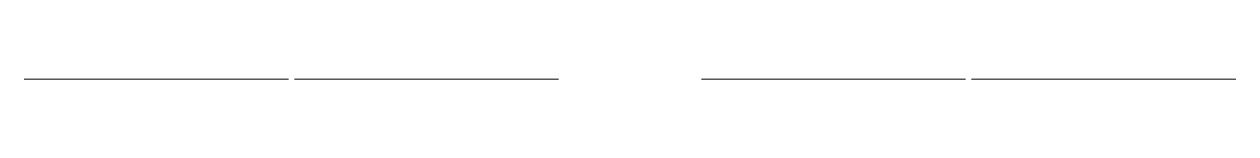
# Model space of a CAD drawing. Header units: millimetres. Extents: x 4137 to 6698, y 1400 to 3585.
# Drawn here: x 4724 to 4802.9, y 2550.9 to 2550.9 of the extents above; entities that cross this region are included whole.
import ezdxf

# ---------------------------------------------------------------- set-up
doc = ezdxf.new("R2010")
doc.units = ezdxf.units.MM
doc.layers.add('000-PI-Oprema', color=30, linetype='Continuous', lineweight=5)

msp = doc.modelspace()

# ---------------------------------------------------------------- linework, layer by layer
at = {"layer": '000-PI-Oprema', "color": 0, "lineweight": 0}
for p, q in [((4728.809, 2550.878), (4724.009, 2550.878)), ((4736.429, 2550.878), (4728.809, 2550.878)), ((4741.209, 2550.878), (4736.429, 2550.878)), ((4746.409, 2550.878), (4741.609, 2550.878)), ((4746.409, 2550.878), (4754.029, 2550.878)), ((4758.809, 2550.878), (4754.029, 2550.878)), ((4772.909, 2550.878), (4768.109, 2550.878)), ((4780.529, 2550.878), (4772.909, 2550.878)), ((4785.309, 2550.878), (4780.529, 2550.878)), ((4790.509, 2550.878), (4785.709, 2550.878)), ((4790.509, 2550.878), (4798.129, 2550.878)), ((4802.909, 2550.878), (4798.129, 2550.878))]:
    msp.add_line(p, q, dxfattribs=at)

doc.saveas('drawing.dxf')
